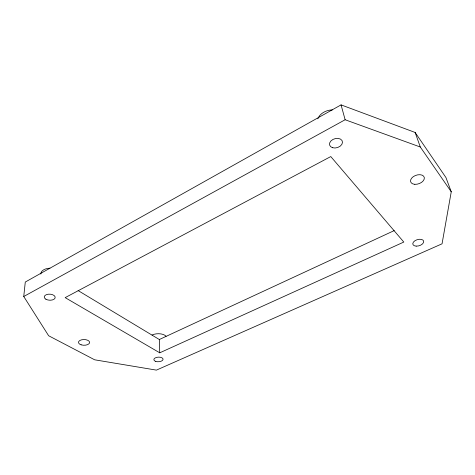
<?xml version="1.0" encoding="UTF-8"?>
<svg xmlns="http://www.w3.org/2000/svg" width="475" height="475" viewBox="0 0 475 475"><rect width="100%" height="100%" fill="white"/><g stroke="black" fill="none" stroke-linecap="round" stroke-linejoin="round"><path stroke-width="0.71" d="M23.75 296.495L25.282 282.043L341.062 104.88L415.132 132.46L445.936 177.537L451.25 191.787L442.047 243.812L156.417 370.12L94.662 359.801L48.64 335.748L23.75 296.495L345.129 119.748L420.31 147.018L451.25 191.787M78.12 290.581L159.327 339.518L394.22 230.595M159.748 352.812L403.803 242.054L330.772 156.566L65.164 297.635L159.748 352.812L159.327 339.518M415.132 132.46L420.31 147.018M341.062 104.88L345.129 119.748M317.846 118.809A12.92 9.34 -17.5 0 1 332.328 109.915M40.82 274.063A10.705 6.181 3.7 0 1 49.946 268.167M152.042 335.012A9.037 4.726 -2.6 0 1 166.072 336.258M45.909 299.226A5.48 3.034 3.1 0 0 55.035 298.14A5.48 3.034 3.1 0 0 48.236 294.215A5.48 3.034 3.1 0 0 45.909 299.226M414.812 184.318A7.167 4.465 -19.2 0 0 424.3 177.49A7.167 4.465 -19.2 0 0 413.202 176.718A7.167 4.465 -19.2 0 0 414.812 184.318M81.148 344.826A5.587 2.868 0.6 0 0 89.638 342.505A5.587 2.868 0.6 0 0 81.367 339.863A5.587 2.868 0.6 0 0 81.148 344.826M155.77 361.416A4.613 2.31 -2.8 0 0 163.05 359.51A4.613 2.31 -2.8 0 0 156.578 357.402A4.613 2.31 -2.8 0 0 155.77 361.416M332.518 147.701A6.65 4.637 -16.6 0 0 342.487 142.405A6.65 4.637 -16.6 0 0 332.945 139.436A6.65 4.637 -16.6 0 0 332.518 147.701M416.171 246.133A5.635 3.188 -16.4 0 0 423.682 241.199A5.635 3.188 -16.4 0 0 414.895 240.76A5.635 3.188 -16.4 0 0 416.171 246.133"/></g></svg>
